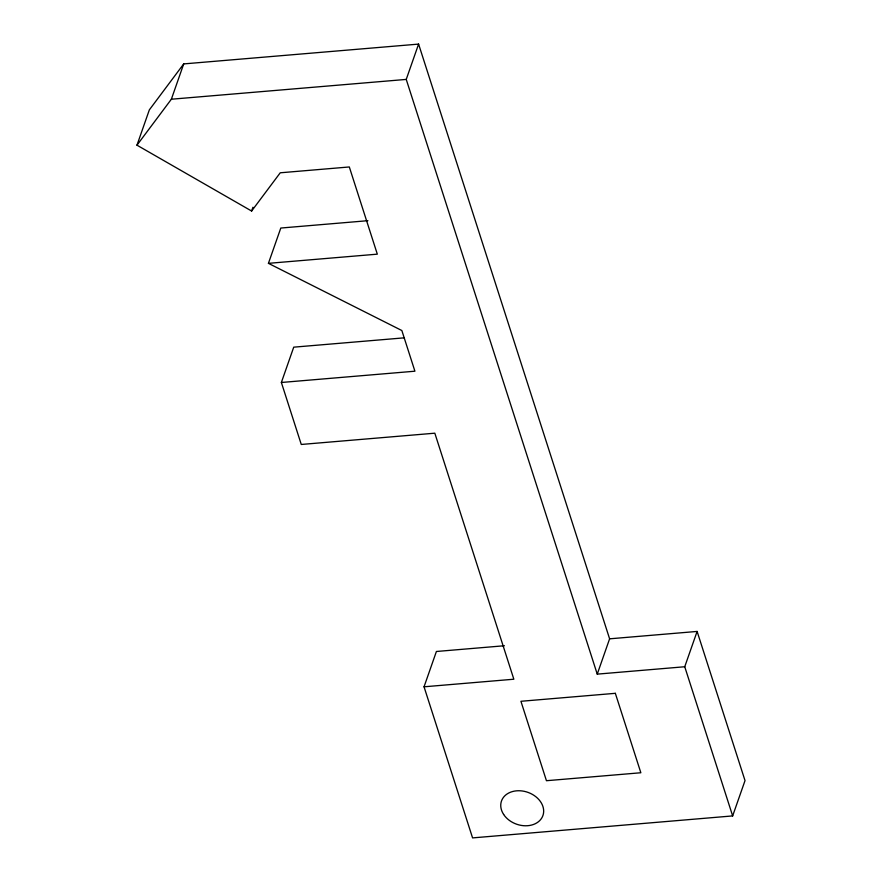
<?xml version="1.0" encoding="UTF-8"?>
<svg xmlns="http://www.w3.org/2000/svg" width="882" height="882" viewBox="0 0 882 882"><rect width="100%" height="100%" fill="white"/><g stroke="black" fill="none" stroke-linecap="round" stroke-linejoin="round"><path stroke-width="1.32" d="M367.904 220.687L280.796 228.041L268.426 263.343L377.32 254.159L349.316 166.963L280.244 172.795L251.624 211.041L136.975 145.177L149.345 109.875L183.721 63.912L418.597 44.1L609.605 638.822L597.246 674.135L684.741 666.748L697.111 631.435L609.605 638.822M136.975 145.177L171.362 99.225L183.721 63.912M251.624 211.041L252.947 207.259M697.111 631.435L745.025 780.603L732.655 815.916L472.576 837.9L424.044 686.802L513.842 679.217L434.826 433.194L301.269 444.462L281.369 382.479L293.728 347.166L404.11 337.85M597.246 674.135L406.238 79.413L418.597 44.1M424.044 686.802L436.403 651.489L504.438 645.745M171.362 99.225L406.238 79.413M281.369 382.479L414.915 371.201L401.85 330.53L268.426 263.343M684.741 666.748L732.655 815.916M615.338 693.318L520.931 701.289L546.443 780.713L640.85 772.753L615.338 693.318M503.644 814.472A21.962 16.901 19.3 0 0 540.82 819.356A21.962 16.901 19.3 0 0 522.166 790.967A21.962 16.901 19.3 0 0 503.644 814.472"/></g></svg>
